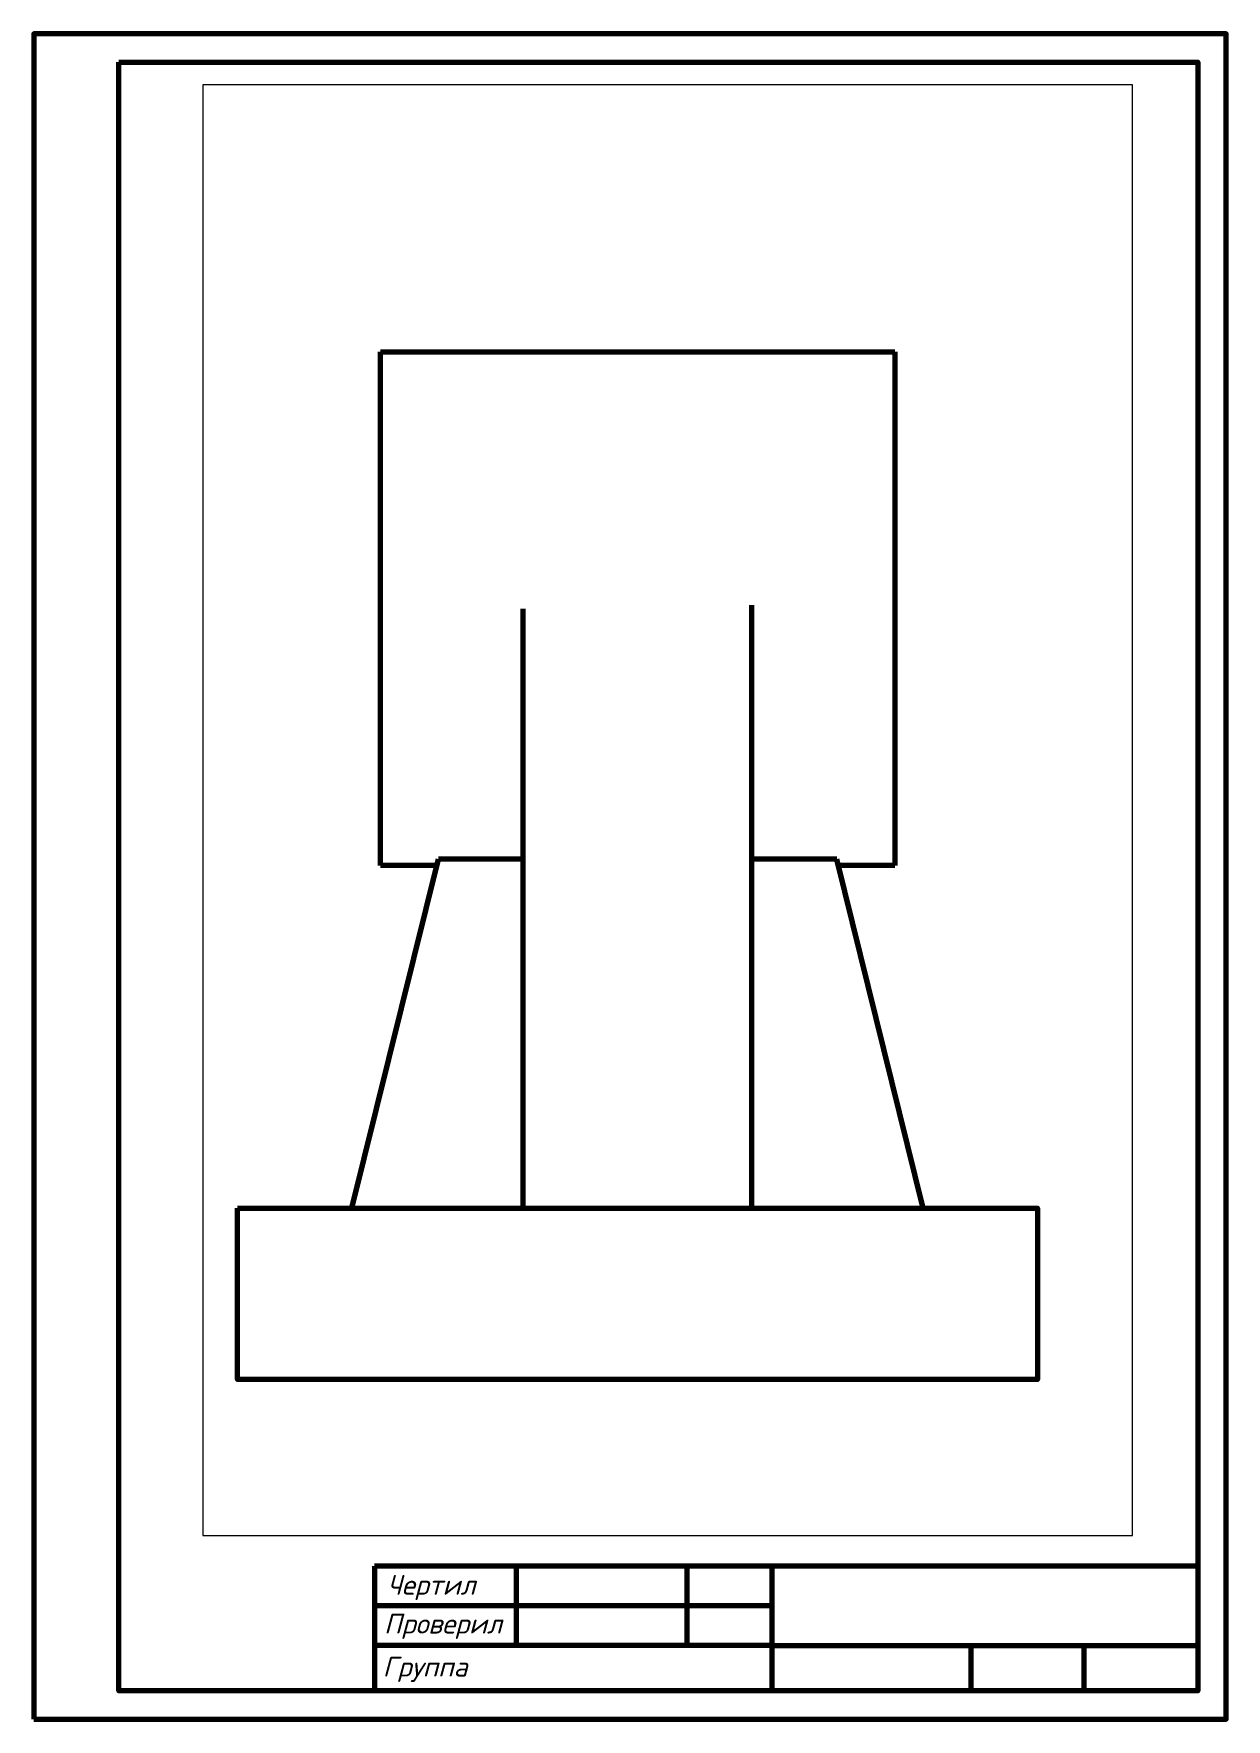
# Paper-space layout 'Лист1' of a CAD drawing. Header units: millimetres. Extents: x 0 to 210, y 0 to 297.
# The model-space entities are those that its viewports show. They can reach past a viewport. Long polylines and large blocks are cut down to what shows.
import ezdxf

# ---------------------------------------------------------------- set-up
doc = ezdxf.new("R2010")
doc.units = ezdxf.units.MM
doc.header["$MEASUREMENT"] = 0
doc.layers.add('Контур', color=7, linetype='Continuous', lineweight=70)
doc.styles.get("Standard").update_dxf_attribs({"font": 'isocpeui.ttf', "height": 3.5})

msp = doc.modelspace()

# ---------------------------------------------------------------- linework, layer by layer
at = {"layer": 'Контур'}
for p, q in [((197.46, 111.06), (197.46, 156.06)), ((197.46, 156.06), (242.46, 156.06)), ((242.46, 156.06), (242.46, 111.06)), ((209.96, 81.06), (209.96, 133.56)), ((229.96, 133.56), (229.96, 133.86)), ((229.96, 81.06), (229.96, 133.56)), ((194.96, 81.06), (202.53, 111.63)), ((202.46, 111.06), (197.46, 111.06)), ((209.96, 111.63), (202.53, 111.63)), ((237.39, 111.63), (229.96, 111.63)), ((244.96, 81.06), (237.39, 111.63)), ((242.46, 111.06), (237.46, 111.06))]:
    msp.add_line(p, q, dxfattribs=at)
msp.add_lwpolyline([(184.96, 81.06), (254.96, 81.06), (254.96, 66.06), (184.96, 66.06)], close=True, dxfattribs=at)

psp = doc.layouts.new('Лист1')

# ---------------------------------------------------------------- linework, layer by layer
at = {"layer": 'Контур'}
for p, q in [((130, 27), (60, 27)), ((60, 27), (60, 5)), ((85, 13), (85, 27)), ((115, 27), (115, 13)), ((205, 27), (130, 27)), ((130, 27), (130, 5)), ((130, 20), (60, 20)), ((130, 13), (60, 13)), ((130, 13), (205, 13)), ((165, 13), (165, 5)), ((185, 5), (185, 13))]:
    psp.add_line(p, q, dxfattribs=at)
for points in [[(0, 0), (210, 0), (210, 297), (0, 297)], [(15, 292), (205, 292), (205, 5), (15, 5)]]:
    psp.add_lwpolyline(points, close=True, dxfattribs=at)

# ---------------------------------------------------------------- texts
for s, p in [('Чертил', (62.23, 21.95)), ('Проверил', (61.68, 15.11)), ('Группа', (61.44, 7.53))]:
    psp.add_text(s, height=3.5, dxfattribs=at).set_placement(p)

# ---------------------------------------------------------------- viewports
at = {"layer": 'Контур', "view_target_point": (-416.23, 809.29)}
psp.add_viewport(center=(111.61, 160.19), size=(163.7, 255.558), view_center_point=(638.81, -693.37), view_height=127.004, dxfattribs=at)

doc.saveas('drawing.dxf')
